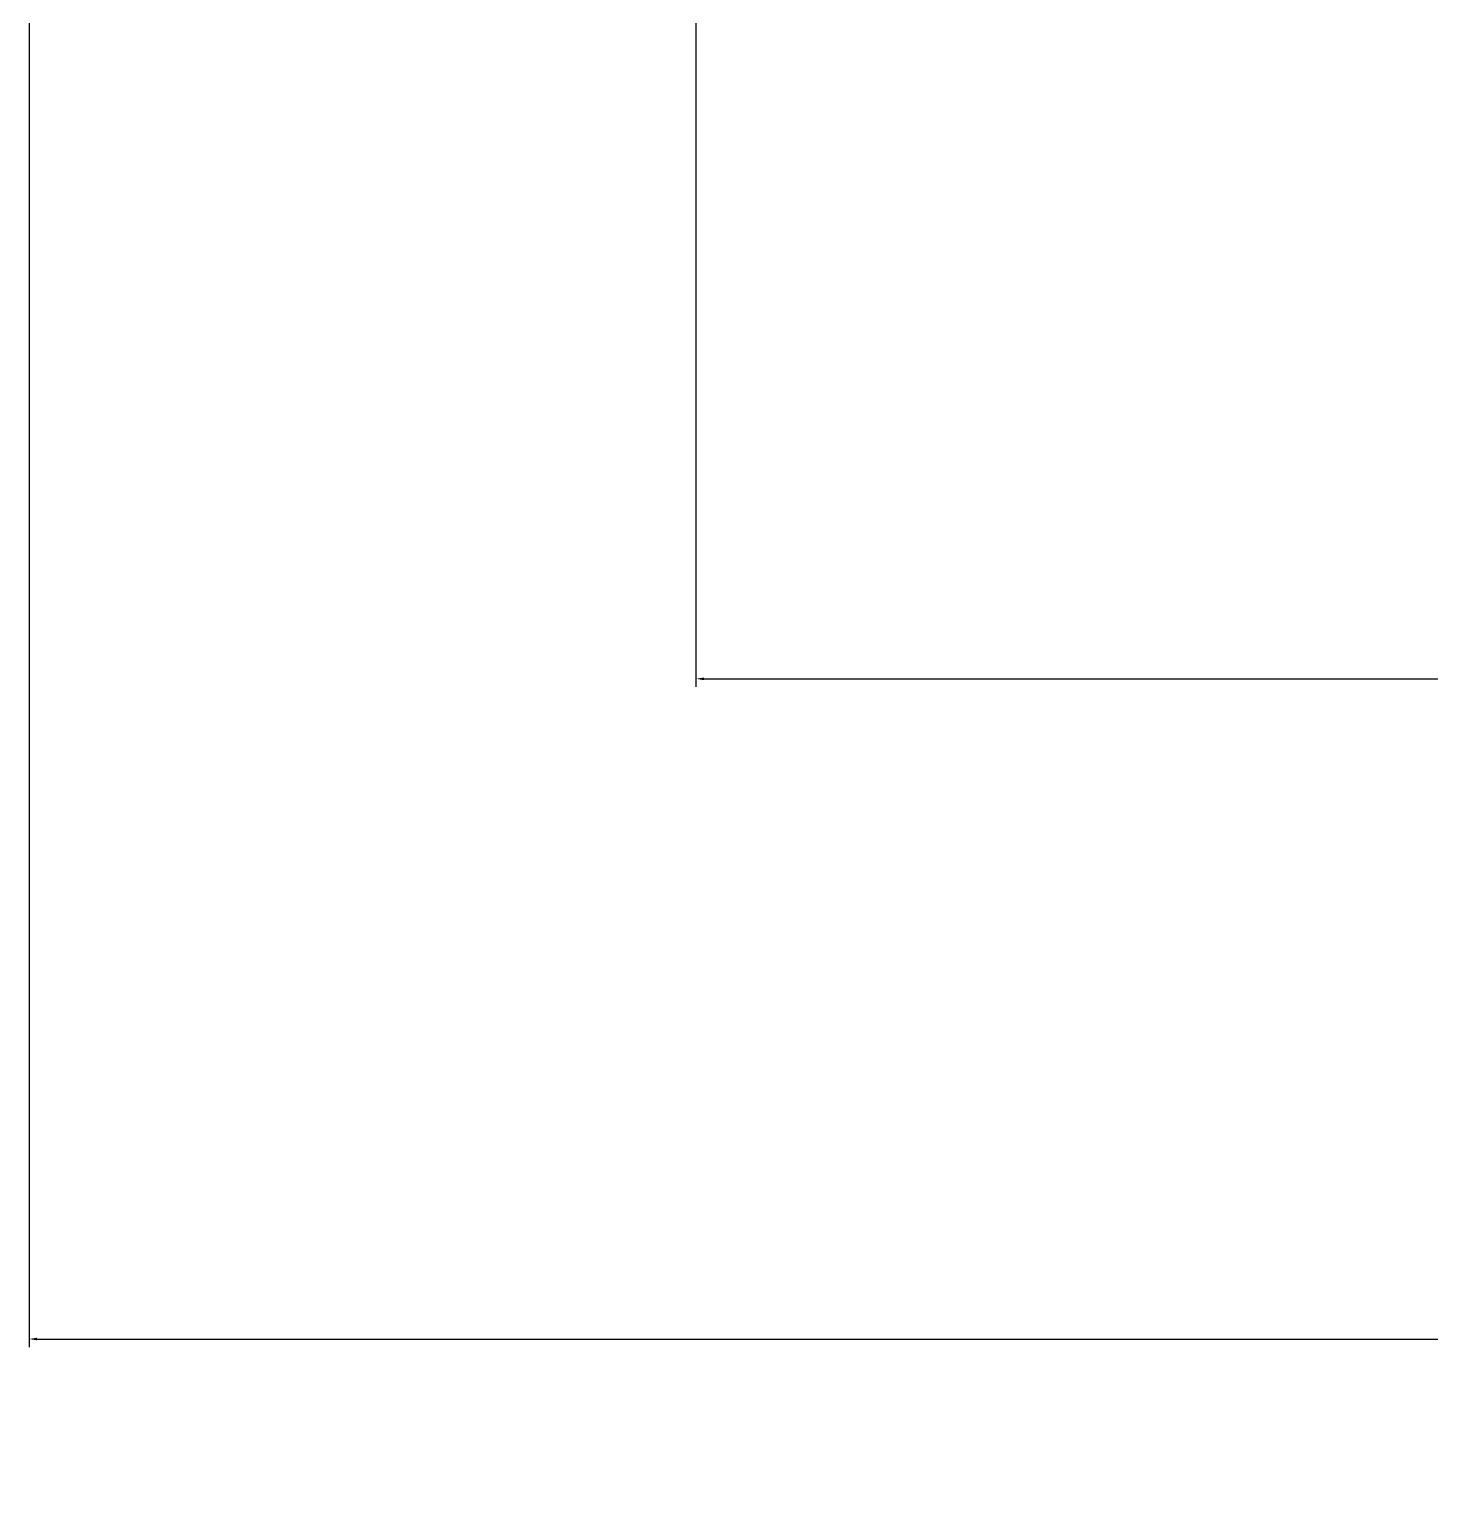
# Model space of a CAD drawing. Header units: inches. Extents: x 12 to 446, y -1 to 261.
# Drawn here: x 87.4 to 118.95, y -0.73 to 32.02 of the extents above; entities that cross this region are included whole.
import ezdxf

# ---------------------------------------------------------------- set-up
doc = ezdxf.new("R2010")
doc.units = ezdxf.units.IN
doc.header["$MEASUREMENT"] = 0
doc.styles.get("Standard").update_dxf_attribs({"font": 'arial.ttf'})
doc.styles.add('样式 1', font='arial.ttf', dxfattribs={"height": 5})
doc.dimstyles.get("Standard").update_dxf_attribs({"dimtxt": 0.18, "dimasz": 0.18, "dimexe": 0.18, "dimexo": 0.0625, "dimgap": 0.09, "dimtad": 0, "dimtih": 1, "dimtoh": 1, "dimdec": 4, "dimzin": 0, "dimdsep": 46, "dimtxsty": 'Standard', "dimcen": 0.09, "dimadec": 0, "dimazin": 0, "dimtfac": 1, "dimtdec": 4, "dimtofl": 0, "dimtmove": 0, "dimatfit": 3, "dimfxl": 1, "dimtolj": 1, "dimtzin": 0, "dimarcsym": 0})

# ---------------------------------------------------------------- blocks, each defined once
blk = doc.blocks.new('*D6')
at = {"color": 0, "lineweight": -2, "transparency": 16777216}
for p, q in [((87.395, 34.964), (87.395, 2.375)), ((327.395, 34.964), (327.395, 2.375)), ((87.575, 2.555), (193.008, 2.555)), ((327.215, 2.555), (221.783, 2.555))]:
    blk.add_line(p, q, dxfattribs=at)
at = {"color": 0, "transparency": 16777216}
for points in [[(87.575, 2.585), (87.575, 2.525), (87.395, 2.555)], [(327.215, 2.585), (327.215, 2.525), (327.395, 2.555)]]:
    blk.add_solid(points, dxfattribs=at)
at = {"layer": 'Defpoints', "color": 0, "transparency": 16777216}
for p in [(87.395, 35.026), (327.395, 35.026), (327.395, 2.555)]:
    blk.add_point(p, dxfattribs=at)
at = {"color": 0, "transparency": 16777216, "insert": (207.395, 2.555), "char_height": 5, "attachment_point": 5, "style": '样式 1'}
blk.add_mtext('\\A1;240.0000', dxfattribs=at)
blk = doc.blocks.new('*D7')
at = {"color": 0, "lineweight": -2, "transparency": 16777216}
for p, q in [((102.395, 49.964), (102.395, 17.224)), ((312.395, 49.964), (312.395, 17.224)), ((102.575, 17.404), (193.008, 17.404)), ((312.215, 17.404), (221.783, 17.404))]:
    blk.add_line(p, q, dxfattribs=at)
at = {"color": 0, "transparency": 16777216}
for points in [[(102.575, 17.434), (102.575, 17.374), (102.395, 17.404)], [(312.215, 17.434), (312.215, 17.374), (312.395, 17.404)]]:
    blk.add_solid(points, dxfattribs=at)
at = {"layer": 'Defpoints', "color": 0, "transparency": 16777216}
for p in [(102.395, 50.026), (312.395, 50.026), (312.395, 17.404)]:
    blk.add_point(p, dxfattribs=at)
at = {"color": 0, "transparency": 16777216, "insert": (207.395, 17.404), "char_height": 5, "attachment_point": 5, "style": '样式 1'}
blk.add_mtext('\\A1;210.0000', dxfattribs=at)

msp = doc.modelspace()

# ---------------------------------------------------------------- dimensions: what is measured, and where the dimension line sits
for base, p1, p2, picture, middle in [((312.39544, 17.4043), (102.39544, 50.02636), (312.39544, 50.02636), '*D7', (207.39544, 17.4043)), ((327.39544, 2.55519), (87.39544, 35.02636), (327.39544, 35.02636), '*D6', (207.39544, 2.55519))]:
    dim = msp.add_linear_dim(base=base, p1=p1, p2=p2, dimstyle='Standard', override={"dimtxsty": '样式 1'})
    dim.commit()
    dim.dimension.update_dxf_attribs({"geometry": picture, "text_midpoint": middle})

doc.saveas('drawing.dxf')
